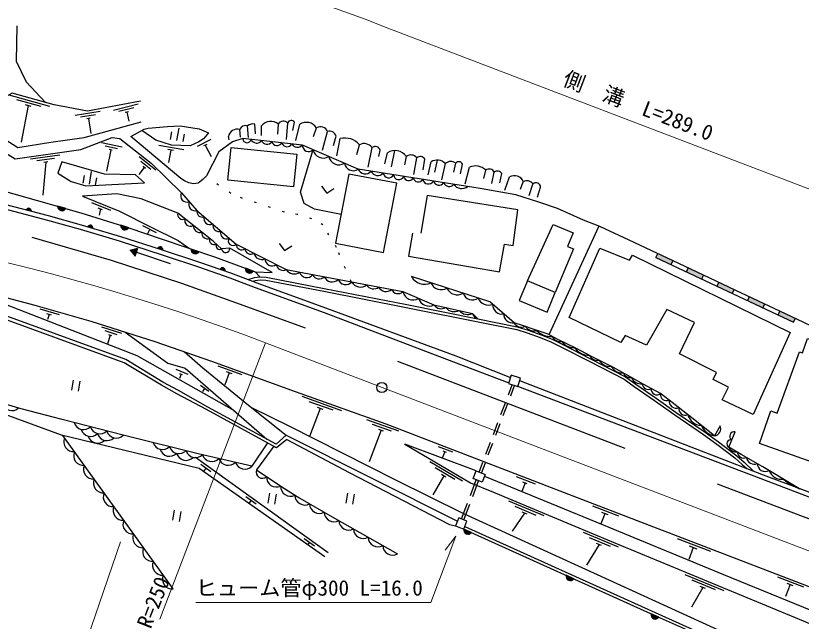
# Model space of a CAD drawing. Units: millimetres at full size, sheet at 1:1000; details may follow other scales. Extents: x 40000 to 680000, y 20000 to 380000.
# Drawn here: x 118304 to 211317, y 261868 to 333552 of the extents above; entities that cross this region are included whole.
import ezdxf
from ezdxf.enums import TextEntityAlignment as Align

# ---------------------------------------------------------------- set-up
doc = ezdxf.new("R2010")
doc.units = ezdxf.units.MM
doc.header["$LTSCALE"] = 1000
doc.linetypes.add('DASHED', pattern=[7.5, 6, -1.5])
doc.linetypes.add('DOTTED', pattern=[1.75, 0.25, -1.5])
for name, color, linetype, lineweight in [('M-BGD', 7, 'Continuous', 25), ('M-BMK', 2, 'Continuous', 13), ('M-BMK-SRVR', 3, 'Continuous', 25), ('M-STR-HTXT', 7, 'Continuous', 13)]:
    doc.layers.add(name, color=color, linetype=linetype, lineweight=lineweight)
doc.styles.add('ＭＳ ゴシック', font='')
doc.styles.get('ＭＳ ゴシック').set_extended_font_data('MS Gothic')

msp = doc.modelspace()

# ---------------------------------------------------------------- hatches: boundary and pattern name
at = {"layer": 'M-BGD'}
for points in [[(120155, 310415), (119549, 310574, -0.84072)], [(124239, 310735, -0.82183), (123285, 311004)], [(127450, 308398), (126851, 308577, -0.84072)], [(131683, 308458, -0.82183), (130738, 308755)], [(132755, 306022), (131839, 305796), (132444, 305072)], [(135113, 306023), (135709, 305833, 0.84072)], [(140001, 305617, -0.82183), (139062, 305934)], [(196127, 304538), (194316, 305387), (194103, 304933), (195913, 304081)], [(143102, 303340), (142511, 303546, -0.84072)], [(146434, 303329, -0.82183), (145503, 303667)], [(197937, 303686), (197722, 303230), (199532, 302378), (199744, 302830)], [(201552, 301974), (201341, 301526), (203151, 300675), (203359, 301118)], [(206981, 299419), (205169, 300266), (204961, 299823), (206770, 298972)], [(208792, 298573), (208580, 298120), (210390, 297268), (210604, 297726)], [(172267, 272377, -0.82183), (171364, 272785)], [(184380, 266901, -0.82183), (183477, 267309)], [(194464, 262346, -0.82183), (193559, 262750)]]:
    msp.add_hatch(color=256, dxfattribs=at).paths.add_polyline_path(points)

# ---------------------------------------------------------------- linework, layer by layer
for p, q in [((122360, 322810), (117545, 324159)), ((121316, 322791), (118427, 323600)), ((119791, 322907), (118940, 318565)), ((120128, 322812), (119454, 323001)), ((132784, 323066), (129871, 322351)), ((128317, 322201), (125352, 321748)), ((132273, 322632), (130525, 322203)), ((131674, 322176), (131266, 322076)), ((131470, 322126), (131694, 321071)), ((127769, 321814), (125990, 321542)), ((127133, 321413), (126717, 321350)), ((126925, 321381), (127211, 319602)), ((151111, 319959), (151310, 320952)), ((137387, 318781), (137641, 320260)), ((144911, 319169), (144821, 320077)), ((145867, 319122), (145766, 320513)), ((146709, 319560), (146609, 320707)), ((147403, 319389), (147388, 320521)), ((149349, 319528), (149414, 320713)), ((150376, 318885), (150515, 320847)), ((151469, 318774), (151926, 320713)), ((153564, 319249), (153925, 320292)), ((136648, 318908), (136800, 319795)), ((138127, 318654), (138279, 319542)), ((143597, 318860), (143491, 319255)), ((154643, 317643), (155222, 319839)), ((155949, 318197), (156243, 319299)), ((130907, 317994), (128460, 318507)), ((130356, 317803), (128888, 318111)), ((138191, 317679), (135234, 318186)), ((141400, 318912), (139804, 318078)), ((140927, 318326), (140555, 318132)), ((140741, 318229), (141435, 316900)), ((156345, 316977), (156734, 319023)), ((158706, 317109), (158991, 318279)), ((129560, 317663), (129058, 315147)), ((129731, 317627), (129389, 317699)), ((137006, 317578), (136316, 317696)), ((136661, 317637), (136408, 316159)), ((160054, 315618), (160510, 317934)), ((161306, 316906), (161468, 317640)), ((161997, 316016), (162311, 317336)), ((162790, 315646), (163176, 317578)), ((123531, 317051), (120066, 316559)), ((122880, 316655), (120801, 316360)), ((122125, 316245), (121640, 316176)), ((134878, 315285), (132911, 316828)), ((134299, 315358), (133119, 316283)), ((164360, 315908), (164559, 316893)), ((165433, 314763), (165790, 316728)), ((166532, 315304), (166741, 316555)), ((167156, 314698), (167480, 316264)), ((167923, 315019), (168249, 316457)), ((121883, 316211), (121522, 312310)), ((133524, 315584), (132870, 314750)), ((133662, 315476), (133386, 315692)), ((168743, 314126), (169182, 316040)), ((170187, 315036), (170403, 316084)), ((170971, 314853), (171199, 315966)), ((171538, 313640), (172023, 315611)), ((126285, 313743), (126437, 314630)), ((127024, 313617), (127278, 315095)), ((173716, 314285), (173962, 315254)), ((174666, 313674), (174972, 315026)), ((175620, 313762), (175875, 314858)), ((176222, 312900), (176779, 314462)), ((127763, 313490), (127916, 314377)), ((178084, 313006), (178404, 313900)), ((179092, 312272), (179547, 313630)), ((180075, 312060), (180457, 313246)), ((124239, 310735), (123285, 311004)), ((129560, 310505), (127337, 311408)), ((128595, 310573), (128076, 310784)), ((128336, 310679), (128189, 309929)), ((119549, 310574), (120155, 310415)), ((126851, 308577), (127450, 308398)), ((131683, 308458), (130738, 308755)), ((134981, 307868), (133373, 308675)), ((134177, 308271), (133908, 307735)), ((187362, 308629), (181433, 295793)), ((131839, 305796), (132755, 306022)), ((132444, 305072), (132755, 306022)), ((135113, 306023), (135709, 305833)), ((131839, 305796), (132444, 305072)), ((132599, 305547), (136591, 304239)), ((140001, 305617), (139062, 305934)), ((194103, 304933), (194316, 305387)), ((194103, 304933), (210390, 297268)), ((195913, 304083), (196127, 304538)), ((142511, 303546), (143102, 303340)), ((146434, 303329), (145503, 303667)), ((147225, 302639), (146667, 303245)), ((197724, 303234), (197937, 303688)), ((199532, 302378), (199744, 302830)), ((201341, 301526), (201552, 301974)), ((203151, 300675), (203359, 301118)), ((204961, 299823), (205169, 300266)), ((123494, 298162), (121183, 298811)), ((206770, 298972), (206981, 299419)), ((208580, 298120), (208792, 298573)), ((122527, 298122), (121988, 298273)), ((122258, 298197), (122083, 297574)), ((210390, 297268), (210604, 297726)), ((130874, 295915), (128494, 296681)), ((130307, 295783), (128879, 296242)), ((129667, 295673), (129334, 295780)), ((129501, 295727), (129162, 294672)), ((145102, 291042), (142282, 292065)), ((163517, 292656), (190418, 282350)), ((138705, 291100), (137315, 291666)), ((138059, 291039), (137735, 291171)), ((143589, 291272), (143078, 289862)), ((143918, 291152), (143260, 291391)), ((125124, 290411), (124921, 289229)), ((125912, 290276), (125709, 289093)), ((137897, 291105), (137691, 290599)), ((141160, 289084), (140190, 289791)), ((140675, 289437), (140402, 289063)), ((176633, 288671), (177084, 289866)), ((176915, 288569), (177370, 289772)), ((156917, 286788), (152209, 288470)), ((155875, 286842), (153050, 287851)), ((175749, 286333), (176279, 287736)), ((176031, 286230), (176561, 287633)), ((154361, 287064), (153099, 283752)), ((154691, 286946), (154032, 287182)), ((163659, 284378), (159892, 285724)), ((162805, 284365), (160545, 285173)), ((174865, 283994), (175395, 285397)), ((175147, 283892), (175677, 285295)), ((136935, 265707), (123901, 283844)), ((161574, 284486), (160158, 280744)), ((161838, 284392), (161310, 284581)), ((173981, 281656), (174512, 283059)), ((174263, 281553), (174794, 282956)), ((170047, 281870), (168368, 282517)), ((169100, 281913), (168815, 281175)), ((169296, 281838), (168904, 281989)), ((155289, 269984), (139610, 281237)), ((141425, 279565), (140207, 280440)), ((140816, 280002), (140526, 279594)), ((171218, 278462), (167343, 280749)), ((170291, 278661), (167966, 280033)), ((173176, 279525), (173628, 280720)), ((173455, 279414), (173910, 280618)), ((168976, 279089), (167690, 276833)), ((169247, 278929), (168704, 279249)), ((172134, 276767), (172834, 278621)), ((172413, 276658), (173113, 278510)), ((179836, 278097), (177596, 278960)), ((178608, 278248), (178218, 277238)), ((178869, 278148), (178347, 278349)), ((201339, 278137), (219235, 271351)), ((146758, 275738), (145539, 276612)), ((148358, 277048), (148156, 275865)), ((149147, 276912), (148944, 275730)), ((157578, 277041), (157375, 275858)), ((158366, 276905), (158164, 275723)), ((146149, 276175), (145894, 275817)), ((171080, 273979), (171780, 275832)), ((171360, 273871), (172060, 275723)), ((180859, 274340), (176707, 276074)), ((179913, 274410), (177422, 275450)), ((189724, 274296), (186643, 275477)), ((137082, 275006), (136879, 273823)), ((137870, 274871), (137667, 273688)), ((178552, 274653), (177068, 272528)), ((178842, 274532), (178261, 274774)), ((188076, 274607), (187574, 273393)), ((188436, 274469), (187716, 274744)), ((172267, 272377), (171364, 272785)), ((153679, 270771), (152460, 271645)), ((189687, 270652), (185534, 272387)), ((188741, 270722), (186249, 271763)), ((200602, 270128), (196680, 271631)), ((153069, 271208), (152860, 270914)), ((187379, 270966), (185903, 268510)), ((187670, 270844), (187089, 271087)), ((198991, 270424), (198076, 270774)), ((198533, 270599), (197997, 269198)), ((184380, 266901), (183477, 267309)), ((202191, 265465), (197573, 267382)), ((211633, 265900), (208552, 267081)), ((201153, 265572), (198382, 266722)), ((209985, 266210), (209449, 264810)), ((210345, 266072), (209626, 266348)), ((199652, 265869), (198334, 263540)), ((199975, 265735), (199329, 266004)), ((194464, 262346), (193559, 262750))]:
    msp.add_line(p, q, dxfattribs=at)
at = {"layer": 'M-BGD', "linetype": 'DASHED'}
for p, q in [((173016, 297683), (177478, 296765)), ((173471, 297242), (177627, 296393))]:
    msp.add_line(p, q, dxfattribs=at)
at = {"layer": 'M-BGD'}
for points in [[(118446, 332371), (118346, 328182), (119548, 325709), (121832, 323270)], [(133076, 323449), (126823, 322265), (122838, 322988), (117897, 324372), (112926, 321678), (110945, 321125), (118258, 316605), (125997, 317704), (129730, 319118), (130617, 319007), (134341, 316088), (137935, 312586), (139769, 310504), (144406, 306504), (150340, 303491), (164143, 300887), (167822, 299310), (172377, 298303), (173016, 297683)], [(112779, 321637), (118549, 317958), (122462, 318568), (126408, 319129), (133177, 320990)], [(216084, 295124), (210803, 297633), (204252, 300695), (197503, 303892), (190946, 306969), (187470, 308585), (185548, 309369), (182452, 310745), (180256, 311490), (177519, 312338), (173297, 313106), (158843, 315376), (152257, 318248), (145204, 319012), (143961, 318605), (142337, 317423), (140892, 314610), (140461, 314149), (139891, 313740), (139370, 313665), (138797, 313763), (138286, 314008), (137838, 314300), (131929, 319242), (133527, 320118), (133989, 320236), (136295, 320438), (137781, 320500), (140027, 320146), (141117, 319672), (140544, 318963), (139996, 318626), (138966, 318138), (136763, 318229), (134899, 318805), (133224, 319952)], [(156831, 310038), (153690, 310633), (152447, 311341), (152038, 312663), (153519, 317698)], [(77703, 316992), (80805, 316825), (86193, 316415), (96350, 315040), (102179, 314123), (108155, 312913), (112187, 311981), (114210, 311434), (116858, 310738), (122061, 309357), (125938, 308269), (130542, 306906), (135749, 305222), (139945, 303830), (143640, 302527), (146659, 301396), (154822, 298424), (170137, 292588), (176679, 290100)], [(115381, 313230), (126024, 310232), (131683, 308458), (135510, 307132), (141846, 304995), (146667, 303245), (148681, 303151), (143650, 306038), (142681, 305945), (141732, 306831), (140344, 307929), (138450, 309432), (137496, 310197), (133141, 311890), (130285, 312448), (126222, 312186), (130584, 310412), (134261, 308564), (137534, 306934), (138871, 305998)], [(154504, 313360), (155125, 312543), (155982, 313106)], [(165297, 307814), (164823, 305070), (175602, 303222), (176166, 306512), (177218, 306332), (177759, 310581), (167031, 312268), (166263, 307792)], [(116996, 311247), (122144, 309891), (126062, 308812), (130710, 307427), (135411, 305928), (140073, 304394), (143843, 303082), (146838, 301945), (154996, 298989), (170398, 293276), (176888, 290738)], [(64936, 307163), (70228, 307107), (76216, 306871), (83142, 306320), (89830, 305635), (97900, 304449), (103336, 303517), (109737, 302099), (114728, 300847), (120559, 299306), (127196, 297414), (134763, 294980), (141473, 292678), (151375, 289087), (162109, 285251), (184796, 276506), (211697, 266197), (220236, 262922)], [(120220, 307340), (129616, 304600), (137937, 301882), (144880, 299415), (152587, 296605)], [(149500, 306578), (150121, 305761), (150979, 306324)], [(144205, 286772), (132700, 293296), (114720, 300288), (111028, 301250), (106196, 302340), (97273, 303989), (89616, 305072), (85850, 305470)], [(150392, 283376), (149196, 282406), (140901, 286925), (137362, 288786), (135576, 289834), (131158, 292448), (114895, 298364), (102301, 303059)], [(150339, 283902), (149124, 282851), (141071, 287231), (137574, 289174), (135734, 290157), (131351, 292848), (115048, 298780), (104815, 302595)], [(145816, 302333), (146566, 302548), (147225, 302639), (147953, 302589), (154841, 301275), (164617, 299354), (173016, 297683)], [(146353, 302129), (146638, 302211), (147237, 302294), (147908, 302248), (154775, 300938), (164551, 299017), (173471, 297242)], [(201708, 285012), (201033, 283826), (198373, 285958), (195671, 288058), (194641, 288823), (192589, 289930), (191146, 290759), (189080, 291913), (186484, 293226), (184605, 294197), (182501, 295222), (181334, 295846), (179802, 296361), (178325, 296901), (177304, 297200), (174427, 299687), (165173, 302671)], [(177478, 296765), (177688, 296722), (178980, 296348), (180506, 295772), (181816, 295263), (183094, 294620), (186360, 292950), (189027, 291564), (190504, 290816), (191736, 289930), (194143, 288272), (196518, 286568), (199946, 284239), (201503, 283091), (203675, 281468), (204559, 280691), (205648, 279631)], [(131247, 296110), (136325, 292404), (138376, 291827), (148057, 283431)], [(177628, 296392), (178874, 296031), (180387, 295460), (181680, 294958), (182943, 294323), (186207, 292653), (188874, 291267), (190330, 290530), (191544, 289657), (193952, 287999), (196327, 286294), (199753, 283967), (201305, 282824), (203465, 281209), (204332, 280446), (204854, 279939)], [(138235, 293789), (140477, 291851), (145856, 287460), (150339, 283902), (170602, 273706)], [(215929, 275757), (206836, 279172), (177979, 290342)], [(148103, 283002), (146264, 280241), (139911, 281705), (131035, 283893), (123810, 285759), (118958, 287031), (113691, 288565), (109233, 289339), (106086, 283313), (100746, 277582), (100751, 275652), (105633, 265369), (111959, 251687)], [(215743, 275224), (206563, 278744), (177750, 289647)], [(154889, 269486), (140027, 279946), (123739, 283883), (109169, 289216)], [(146224, 287168), (150636, 284994), (163287, 278618), (171331, 274643), (188549, 266780), (213922, 255184), (221104, 251928), (226049, 249830)], [(211121, 277562), (206752, 280161), (204214, 281616), (202721, 282471), (203497, 284291)], [(150392, 283376), (157804, 279484), (169667, 273317), (170392, 273157)], [(172833, 279662), (164386, 282844), (172154, 278257), (174863, 277169), (188860, 271323), (210609, 262297), (219763, 258500), (223139, 256666)], [(148881, 282578), (146812, 279788), (149828, 277778), (151926, 276428), (155766, 274251), (163506, 269838)], [(173798, 279054), (187866, 273274), (202096, 267422), (215231, 262028), (217884, 260957), (220294, 259641)], [(171364, 272785), (193891, 262601), (214839, 253273), (223440, 249045)], [(171476, 273076), (194031, 262912), (214934, 253476), (223531, 249250)]]:
    msp.add_lwpolyline(points, dxfattribs=at)
for points in [[(143828, 317970), (151605, 317169), (151204, 313285), (143428, 314087)], [(123777, 316275), (123289, 314898), (124864, 313916), (126608, 313412), (133534, 313783), (132489, 314722), (128832, 314781)], [(156172, 306620), (161857, 305525), (163435, 313716), (157750, 314811)], [(181931, 308852), (184315, 307850), (183641, 306247), (184352, 305948), (182175, 300769), (178882, 302154)], [(183826, 297811), (187447, 306028), (190968, 304614), (191327, 305190), (210007, 296038), (205622, 286330), (201966, 288101), (202691, 289599), (200874, 290479), (201284, 291326), (196912, 293523), (198669, 297236), (195412, 298777), (192978, 294564), (190465, 295686), (189963, 294880)], [(206388, 282925), (207696, 286762), (208462, 286501), (211106, 293768), (211447, 293644), (212069, 295356), (214088, 294622), (213374, 292660), (219281, 290453), (217520, 285075), (218157, 284866), (215903, 278133), (212984, 279048), (213413, 280415)], [(176972, 290993), (176649, 290009), (177750, 289647), (178074, 290632)], [(172833, 279662), (173875, 279247), (173517, 278349), (172475, 278764)], [(170754, 274103), (170392, 273157), (171364, 272785), (171727, 273731)]]:
    msp.add_lwpolyline(points, close=True, dxfattribs=at)
at = {"layer": 'M-BGD', "linetype": 'DOTTED'}
msp.add_lwpolyline([(158038, 302039), (156284, 306120), (154671, 308779), (153368, 309518), (151670, 310023), (150138, 310310), (145167, 311923), (143774, 312506), (140816, 314528)], dxfattribs=at)
at = {"layer": 'M-BGD', "linetype": 'DASHED'}
msp.add_lwpolyline([(178882, 302154), (177910, 299843), (181236, 298445), (182175, 300769)], dxfattribs=at)
at = {"layer": 'M-BGD'}
for centre, radius, start, end in [((148493, 319644), 1411, 49.25511, 141.5331), ((150006, 320443), 650, 38.40589, 155.50603), ((150938, 320708), 445, 33.35592, 161.76175), ((152698, 319425), 1502, 35.24201, 120.93956), ((144521, 319075), 1046, 73.33815, 170.0921), ((145554, 319729), 812, 74.86986, 154.63566), ((146365, 319842), 899, 74.24862, 131.75038), ((154383, 319519), 898, 20.88834, 120.60343), ((155485, 319101), 783, 14.59591, 109.68114), ((157235, 316745), 2332, 41.14769, 102.41184), ((145697, 319007), 493, 179.47962, 348.15717), ((146836, 319192), 716, 203.54343, 324.09336), ((148050, 319004), 676, 200.02477, 327.61203), ((149241, 318838), 650, 197.61736, 330.01944), ((150420, 318677), 638, 194.86177, 332.77503), ((151675, 318806), 806, 211.45303, 316.18377), ((152984, 318193), 729, 175.67903, 317.19977), ((159550, 317225), 1193, 36.46912, 117.93012), ((154724, 317930), 1227, 190.89791, 301.98089), ((160886, 317453), 611, 17.80573, 128.02368), ((163189, 315864), 1714, 36.88243, 120.82387), ((156579, 317131), 1229, 191.39447, 301.48433), ((165092, 316193), 879, 37.48072, 127.29697), ((166197, 316266), 616, 28.0332, 131.3704), ((168188, 315070), 1389, 44.32686, 120.66119), ((169816, 315404), 898, 49.19443, 134.95138), ((170772, 315831), 447, 17.56062, 145.56084), ((158263, 316259), 1057, 189.59478, 303.28403), ((159698, 315783), 947, 205.45195, 316.69516), ((172736, 314035), 1729, 44.81162, 114.33765), ((174380, 314755), 651, 24.5755, 129.93977), ((161174, 315519), 876, 206.12027, 316.02684), ((162460, 315041), 669, 191.22844, 330.91867), ((163664, 314767), 622, 184.74488, 337.40223), ((164824, 314637), 596, 190.50568, 331.64143), ((175353, 314562), 600, 29.56456, 129.46663), ((177358, 313506), 1117, 20.6418, 121.17957), ((165976, 314525), 651, 195.26893, 326.87818), ((167174, 314298), 666, 191.10615, 331.04096), ((168404, 314166), 674, 196.39957, 325.74755), ((169633, 314079), 733, 203.52521, 318.6219), ((171123, 314208), 1123, 213.12966, 309.01745), ((178835, 313170), 848, 32.87176, 120.55417), ((179907, 313212), 551, 3.51652, 130.67548), ((138567, 312219), 731, 149.84073, 292.91709), ((119838, 310442), 318, 355.14265, 155.36039), ((123788, 310964), 505, 175.444, 333.10219), ((139544, 311230), 760, 155.52914, 287.22868), ((138070, 310036), 596, 164.28313, 298.24365), ((140374, 310345), 625, 165.24181, 293.17846), ((141305, 309543), 722, 161.67483, 296.74544), ((138980, 309295), 664, 161.0834, 302.01448), ((142395, 308783), 774, 171.40735, 287.01292), ((127135, 308435), 318, 353.30426, 153.52199), ((131240, 308700), 505, 173.76322, 331.42141), ((140118, 308683), 788, 176.4382, 286.72364), ((141031, 307842), 692, 172.75785, 290.48746), ((143218, 307774), 654, 155.73823, 302.68204), ((141787, 306998), 550, 159.12703, 300.097), ((144021, 306901), 553, 144.29763, 314.12264), ((135395, 305876), 318, 352.20473, 152.42246), ((142471, 306340), 447, 155.95341, 298.08078), ((143165, 305996), 486, 186.01431, 4.94189), ((145058, 306495), 653, 179.24737, 306.93228), ((139563, 305868), 505, 172.53016, 330.18835), ((146130, 305999), 680, 182.18157, 303.99808), ((147433, 305635), 944, 192.2403, 293.93935), ((148662, 304789), 846, 181.13593, 305.04372), ((142788, 303391), 318, 350.70541, 150.92314), ((146002, 303590), 505, 171.21864, 328.87683), ((149969, 304239), 834, 189.77729, 296.40236), ((151264, 304093), 1102, 213.08329, 305.54482), ((152761, 303454), 895, 196.76023, 321.86788), ((154246, 303258), 859, 204.49117, 314.13694), ((155762, 303035), 999, 203.20045, 315.42766), ((157395, 302736), 1005, 203.57297, 315.05515), ((166700, 303486), 1731, 208.09132, 296.16073), ((159107, 302560), 1133, 208.09119, 310.53692), ((160697, 302211), 996, 210.9664, 307.66171), ((162164, 301863), 965, 207.21275, 311.41536), ((168684, 302457), 1329, 203.26955, 300.9825), ((163562, 301490), 837, 204.75517, 313.87294), ((165360, 301153), 1246, 192.3347, 301.26548), ((170587, 301831), 1323, 202.80108, 301.45097), ((172370, 301067), 1152, 198.43453, 305.81752), ((167249, 300482), 1304, 197.56601, 296.03416), ((174302, 300666), 1366, 202.98947, 290.3073), ((168702, 299961), 1094, 216.47329, 298.59018), ((170252, 299864), 1342, 220.08858, 294.97489), ((171827, 299514), 1330, 220.67444, 294.38903), ((175896, 299346), 1121, 178.03099, 280.30625), ((173247, 298560), 907, 196.47391, 255.28397), ((177115, 298202), 1019, 177.64397, 280.69327), ((178186, 297688), 1008, 208.94704, 296.62723), ((179615, 297390), 1148, 211.72318, 288.52617), ((181609, 297814), 2223, 222.86183, 274.84505), ((182867, 296195), 1225, 209.09972, 276.39333), ((184289, 295788), 1520, 212.2423, 275.79952), ((186225, 295561), 2197, 215.78793, 269.77493), ((187191, 293834), 1082, 205.79094, 280.3303), ((188656, 293518), 1475, 210.47884, 275.88184), ((190161, 292805), 1550, 209.11156, 273.38448), ((191037, 291558), 840, 200.91866, 280.62956), ((192350, 291233), 1261, 203.40361, 276.84746), ((193191, 290008), 692, 182.1992, 300.84193), ((194209, 289332), 668, 173.01495, 310.28995), ((195354, 288708), 723, 170.84436, 296.00329), ((117851, 287967), 1160, 194.2472, 313.27682), ((196492, 287929), 831, 171.03741, 293.24591), ((197589, 287044), 779, 171.02557, 293.25775), ((199444, 286664), 1583, 192.25534, 270.82369), ((126341, 285713), 1160, 196.00854, 315.03816), ((128277, 285213), 1160, 196.00854, 315.03816), ((201426, 285920), 2131, 203.19034, 259.37028), ((200951, 284657), 836, 275.62691, 25.07776), ((127166, 284909), 1160, 196.00854, 315.03816), ((127992, 284106), 1160, 196.00854, 315.03816), ((129103, 284409), 1160, 196.00854, 315.03816), ((130214, 284713), 1160, 196.00854, 315.03816), ((203364, 283788), 520, 75.14818, 238.64582), ((125158, 283104), 1160, 156.18707, 275.21669), ((135695, 283351), 1160, 196.63944, 315.66906), ((202987, 282873), 482, 77.27787, 236.51613), ((126325, 281479), 1160, 156.18707, 275.21669), ((136529, 282556), 1160, 196.63944, 315.66906), ((137637, 282872), 1160, 196.63944, 315.66906), ((139582, 282403), 1166, 197.03507, 315.72403), ((203613, 282887), 985, 204.99504, 275.43557), ((204509, 282002), 809, 186.80085, 293.59649), ((138475, 282084), 1165, 196.89278, 315.64142), ((141524, 281938), 1160, 197.50896, 316.53858), ((143473, 281489), 1160, 197.50896, 316.53858), ((205749, 281391), 925, 188.05811, 292.31195), ((127492, 279855), 1160, 156.18707, 275.21669), ((145422, 281040), 1160, 197.50896, 316.53858), ((207073, 280575), 973, 182.32405, 297.0318), ((147505, 279528), 740, 159.47959, 313.15076), ((208995, 280252), 1578, 200.159, 278.3376), ((128659, 278231), 1160, 156.18707, 275.21669), ((149170, 278923), 1160, 176.80036, 295.82999), ((212943, 282784), 5530, 227.739, 250.7576), ((150836, 277832), 1161, 177.67217, 296.6568), ((129827, 276607), 1160, 156.18707, 275.21669), ((152518, 276791), 1161, 179.8783, 298.85896), ((130994, 274983), 1160, 156.18707, 275.21669), ((154239, 275793), 1160, 180.9355, 299.96512), ((155978, 274805), 1159, 180.83244, 299.93999), ((132161, 273359), 1160, 156.18707, 275.21669), ((157716, 273817), 1160, 180.79473, 299.82435), ((159454, 272826), 1160, 180.79473, 299.82435), ((171856, 272670), 505, 166.84606, 324.50425), ((133328, 271735), 1160, 156.18707, 275.21669), ((161191, 271835), 1160, 180.79473, 299.82435), ((162929, 270845), 1160, 180.79473, 299.82435), ((134495, 270111), 1160, 156.18707, 275.21669), ((135662, 268486), 1160, 156.18707, 275.21669), ((136829, 266862), 1160, 156.18707, 275.21669), ((183969, 267194), 505, 166.84606, 324.50425), ((194051, 262637), 505, 167.16666, 324.82485)]:
    msp.add_arc(centre, radius, start, end, dxfattribs=at)
at = {"layer": 'M-BMK'}
msp.add_line((147886, 294818), (217954, 268004), dxfattribs=at)
msp.add_arc((58535, 61330), 250000, 69.05927, 88.60113, dxfattribs=at)
at = {"layer": 'M-BMK-SRVR'}
msp.add_circle((161646, 289552), 600, dxfattribs=at)
at = {"layer": 'M-STR-HTXT'}
for p, q in [((162182, 332176), (232250, 305362)), ((147886, 294818), (135377, 262130)), ((170426, 271940), (169153, 270285)), ((130725, 271265), (126497, 258972))]:
    msp.add_line(p, q, dxfattribs=at)
msp.add_lwpolyline([(170426, 271940), (167439, 264103), (139639, 264103)], dxfattribs=at)
msp.add_arc((58535, 61330), 290000, 69.05927, 86.02105, dxfattribs=at)

# ---------------------------------------------------------------- texts
at = {"layer": 'M-STR-HTXT', "style": 'ＭＳ ゴシック'}
msp.add_text('側\u3000溝\u3000L=289.0', height=1833, rotation=339.059, dxfattribs=at).set_placement((191496, 321536), align=Align.BOTTOM_CENTER)
msp.add_text('R=250', height=1833, rotation=68.505, dxfattribs=at).set_placement((134804, 260676), align=Align.BOTTOM_LEFT)
msp.add_text('ヒューム管φ300 L=16.0', height=1833, dxfattribs=at).set_placement((139639, 264353), align=Align.BOTTOM_LEFT)

doc.saveas('drawing.dxf')
